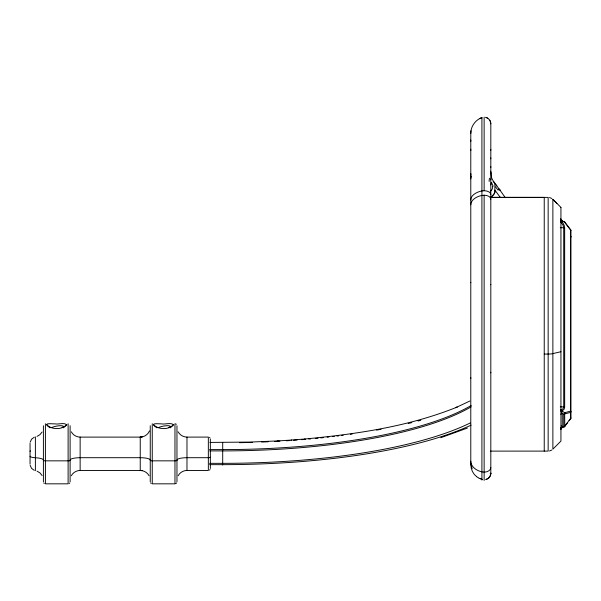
<?xml version="1.0" encoding="UTF-8"?>
<svg xmlns="http://www.w3.org/2000/svg" width="601" height="601" viewBox="0 0 601 601"><rect width="100%" height="100%" fill="white"/><g stroke="black" fill="none" stroke-linecap="round" stroke-linejoin="round"><path stroke-width="0.9" d="M560.936 429.377L560.936 429.407A20.134 8.151 1.2 0 1 560.44 429.512M560.936 428.851L560.966 428.295A1.773 1.555 -36.4 0 1 561.064 427.98L561.259 427.596L560.868 427.837M560.936 410.716L560.455 410.393M560.936 219.575L560.936 219.147M562.544 222.182L564.136 225.202L564.662 227.922L564.662 407.065L564.136 409.228L562.544 410.596A10.758 6.491 62.5 0 1 561.687 410.829A1.337 0.736 -57.5 0 1 561.507 411.467L561.552 411.602M50.086 427.814C41.514 422.27 51.656 424.021 54.556 423.848C58.237 424.749 64.082 422.165 66.741 424.787C61.88 429.933 51.611 429.82 46.773 424.749M156.929 427.814C148.477 422.465 158.048 423.93 160.963 423.833C164.862 424.719 170.556 422.255 173.606 424.712C168.851 429.978 158.446 429.813 153.616 424.749M470.981 130.785L470.786 133.309C470.741 126.383 475.429 119.907 481.912 117.563L481.912 118.059M30.148 442.291L31.552 439.203L34.295 437.205M149.491 430.917C148.004 434.613 144.195 437.1 140.236 437.115L80.136 437.107C76.507 437.085 72.984 435.034 71.301 431.811M71.301 475.752C72.984 472.529 76.507 470.47 80.136 470.448L140.236 470.448C143.857 470.463 147.38 472.536 149.071 475.752M178.144 475.752C179.834 472.529 183.358 470.47 186.979 470.448L208.344 470.47L208.344 437.085L186.979 437.107C183.358 437.085 179.834 435.034 178.144 431.811M42.115 432.006L39.951 434.651L37.037 436.409M560.936 219.478A1.337 1.262 0 0 0 561.507 220.507A1.337 0.871 -67.9 0 1 561.687 221.048L561.635 220.484A5.507 1.578 82.6 0 1 562.266 220.95L563.715 221.574A1.337 1.21 0 0 1 564.662 221.927L570.559 229.657A1.337 1.179 0 0 1 570.95 230.491L570.95 418.003A1.337 0.699 0 0 1 570.559 418.499L565.811 424.719M569.132 420.723L570.559 418.837A1.337 1.179 0 0 0 570.95 418.003M567.682 422.646L564.662 426.567A1.337 1.21 0 0 1 563.715 426.92L562.266 427.536A1.337 1.217 0 0 0 560.936 428.753M565.045 425.703L564.662 426.199A1.337 0.856 66.8 0 1 563.715 426.92L563.715 414.239A1.337 0.751 -58.5 0 0 564.662 412.692L570.559 411.129A1.337 0.699 0 0 1 570.95 411.625A1.337 1.097 0 0 1 570.559 412.399L570.597 418.551M69.776 482.941L69.228 483.489M176.626 482.941L175.725 483.677M210.012 469.584L209.456 470.132M561.604 425.568L561.221 426.004M63.436 427.814L66.779 424.569M170.286 427.814L173.621 424.569M560.943 411.587L561.507 411.467L561.507 410.491A2.149 1.172 49.1 0 0 561.244 410.573L560.936 410.513M551.861 449.999L549.457 450.998M469.854 401.017L455.716 407.681L457.158 407.065C408.672 426.657 356.318 434.155 304.557 439.03M479.568 118.645L481.912 117.563L481.912 480.071M564.294 426.364L564.79 426.492L564.662 413.931A1.337 1.059 76.2 0 0 564.662 412.692L561.687 410.829A1.337 1.044 80.4 0 0 561.507 410.491M564.106 426.44L563.362 426.755M562.806 426.988L562.063 427.296M467.42 428.062L440.781 437.708M560.936 351.713L552.875 353.606A6.679 1.57 0 0 1 548.15 354.064L544.236 354.064M140.236 437.115L142.189 436.919L140.236 437.107L140.236 470.47L142.189 470.651L140.236 470.44M560.387 410.04L562.867 409.048L563.715 406.862L563.715 227.711L562.852 224.759L560.455 221.701M291.222 440.075L305.105 438.993M570.559 229.657L570.559 411.129A1.337 1.059 74.1 0 1 570.559 412.399L564.662 413.931A1.337 1.059 0 0 1 563.715 414.239L562.266 413.33A5.176 1.27 78.4 0 1 561.537 411.647M277.715 440.931L291.673 440.045M278.083 440.901L250.527 442.058L209.899 442.426M560.275 227.711L563.715 227.711A1.337 0.699 0 0 1 564.662 227.922M560.275 406.862L563.715 406.862A1.337 0.699 0 0 1 564.662 407.065M209.636 449.593L222.701 449.593A275.791 77.897 0 0 0 471.184 405.487M209.636 450.9L222.701 450.9A275.791 77.897 0 0 0 471.184 406.802M490.461 451.118L548.15 451.103L548.15 197.391L490.461 197.376L544.236 197.376L544.236 451.103M209.636 463.341L222.701 463.341A285.806 80.729 0 0 0 470.222 422.976M209.636 464.656L222.701 464.656A290.486 82.052 0 0 0 471.109 425.14M564.662 221.927L561.687 221.048A10.758 6.491 62.5 0 1 562.544 222.182M485.443 117.308C488.478 117.909 490.837 120.756 490.814 123.859L490.814 473.776M549.457 197.504L551.861 198.495M481.859 479.305L481.912 479.32A6.679 6.491 0 0 0 482.378 479.463M481.07 479.035L480.176 478.689M479.763 478.509L478.959 478.126M37.037 471.146L39.951 472.912L42.115 475.549M34.295 470.35L31.552 468.352L30.148 465.272M175.725 423.885L176.371 424.314M486.697 117.691L487.847 118.314M478.569 477.915L477.074 476.991M560.515 220.454L561.259 220.898L561.064 220.514A1.773 1.54 38.3 0 1 560.973 220.199L560.936 219.913M476.721 476.736L474.204 474.332L472.326 471.342L471.184 467.848L470.786 463.889L472.146 468.72M151.144 483.489L150.588 482.941M44.294 483.489L43.745 482.941M209.456 437.423L210.012 437.979M560.936 207.405L560.936 441.089L552.875 449.157L552.875 199.344L560.936 207.383M552.875 199.344L556.902 203.454M561.627 427.356L561.507 427.987A1.337 1.262 0 0 0 560.936 429.016M493.691 181.667L500.107 190.329A225.247 28.059 58.7 0 1 505.313 197.699M489.695 120.155L490.311 121.312M491.49 176.702L490.814 171.736A6.679 4.357 0 0 0 490.769 171.202M490.814 123.896L490.686 122.559M481.912 479.32L481.912 479.35A6.679 6.491 0 0 0 482.641 479.56M562.266 427.536L562.266 413.33A1.337 1.052 0 0 0 560.936 414.382M484.136 117.172L484.136 190.72M484.136 195.197L484.136 480.447M470.786 133.294L470.786 463.769M222.701 442.404L222.701 463.341M222.701 464.656L222.701 465.061M210.35 439.091L210.35 468.464M186.979 437.085L186.979 470.47M176.964 425.733L176.964 481.822M174.959 423.735L174.959 483.828L152.256 483.828L152.256 423.735M150.25 425.733L150.25 481.822M80.136 437.085L80.136 470.47M70.114 425.733L70.114 481.822M68.116 423.735L68.116 483.828L45.406 483.828L45.406 423.735M43.407 425.733L43.407 481.822M35.391 436.882L35.391 470.673M30.05 443.425L30.05 464.13M150.25 460.058A10.014 2.351 0 0 0 140.236 457.699L80.136 457.699A10.014 2.351 0 0 0 70.114 460.058M176.964 460.058A10.014 2.351 0 0 1 186.979 457.699L208.344 457.699A2.006 0.473 0 0 0 210.35 457.233M158.454 427.612A6.656 1.54 -10.9 0 1 167.559 425.681A6.656 1.54 -10.9 0 1 168.881 427.619M51.603 427.612A6.656 1.54 -10.9 0 1 60.716 425.681A6.656 1.54 -10.9 0 1 62.038 427.619M176.964 460.374A2.006 0.473 0 0 1 174.959 460.839L152.256 460.839A2.006 0.473 0 0 1 150.25 460.374M70.114 460.374A2.006 0.473 0 0 1 68.116 460.839L45.406 460.839A2.006 0.473 0 0 1 43.407 460.374M43.407 460.058A10.014 2.351 0 0 0 35.391 457.752A6.679 1.57 0 0 1 30.05 456.212M30.05 451.343A6.679 1.57 0 0 1 30.358 450.878M420.76 420.287A285.806 80.729 0 0 1 418.026 421.016M411.82 422.608A285.806 80.729 0 0 1 408.229 423.495M381.049 429.287A285.806 80.729 0 0 1 376.572 430.113M352.186 434.05A285.806 80.729 0 0 1 350.368 434.313M343.201 435.289A285.806 80.729 0 0 1 341.436 435.515M338.776 435.853A285.806 80.729 0 0 1 336.996 436.078M334.321 436.401A285.806 80.729 0 0 1 332.526 436.611M328.927 437.032A285.806 80.729 0 0 1 327.124 437.227M323.496 437.626A285.806 80.729 0 0 1 320.761 437.911M318.019 438.189A285.806 80.729 0 0 1 315.262 438.46M310.649 438.895A285.806 80.729 0 0 1 308.801 439.061M305.173 439.376A285.806 80.729 0 0 1 301.604 439.677M297.127 440.03A285.806 80.729 0 0 1 293.528 440.293M289.922 440.548A285.806 80.729 0 0 1 286.301 440.788M279.946 441.179A285.806 80.729 0 0 1 274.469 441.48M268.054 441.788A285.806 80.729 0 0 1 261.623 442.058M252.39 442.374A285.806 80.729 0 0 1 239.431 442.674M470.959 177.025A36.383 30.666 9.5 0 1 470.816 174.448M470.786 174.448A16.7 12.32 0 0 1 470.831 173.501M470.831 177.31A16.693 12.651 0 0 1 470.786 176.356A36.774 30.696 8.1 0 0 470.861 178.925M481.01 479.012A6.679 2.156 -71 0 1 480.845 478.689M489.146 181.449A37.397 17.046 36 0 1 489.575 178.242M490.814 179.015A6.679 5.274 0 0 1 490.747 179.789M490.686 166.515A6.679 4.928 0 0 1 490.814 167.476M490.814 149.416A6.679 6.679 0 0 1 490.747 150.4M490.153 473.761A6.679 1.292 0 0 0 490.814 473.197A6.679 6.491 0 0 1 485.781 479.493M490.814 473.235A6.679 6.491 0 0 1 486.104 479.433M493.105 181.765A6.679 4.177 -37.1 0 1 494.878 183.343L494.878 190.066A6.679 3.876 -36.4 0 1 491.032 196.963A6.679 3.876 -36.4 0 0 494.863 190.051L499.544 196.414A6.679 3.756 -36.2 0 1 499.709 197.308M490.626 172.269A6.679 4.132 -4.6 0 1 490.882 173.268M493.706 181.66A36.068 25.64 -30.4 0 1 491.287 176.792M493.181 186.16A42.228 24.926 4.9 0 1 491.61 182.494M491.212 182.516A6.679 4.816 -12.1 0 1 490.739 184.898M498.161 190.179A29.569 12.426 31.3 0 1 495.547 186.806M492.519 186.257A6.679 4.62 -24.6 0 1 490.679 191.073M470.786 199.99A16.693 9.601 0 0 1 481.912 190.938A6.679 3.839 0 0 1 490.814 194.559M470.786 204.821A16.693 9.969 0 0 1 481.912 195.423A6.679 3.989 0 0 1 490.814 199.186M470.786 461.147A16.693 11.389 0 0 0 481.912 471.89A6.679 4.553 0 0 0 490.814 467.593M470.831 282.688A16.693 3.689 0 0 1 470.786 282.402M470.786 378.517A16.693 10.037 0 0 1 470.831 377.744M470.831 150.393A16.693 15.378 0 0 1 470.786 149.206M470.831 141.258A16.693 16.693 0 0 1 470.786 139.973M481.912 479.35A16.693 16.227 0 0 1 481.611 479.245M499.536 196.407A185.889 23.154 58.7 0 1 500.385 197.564M498.402 188.999A6.686 3.561 -35.6 0 1 500.107 190.329A6.686 3.982 -36.4 0 0 498.627 188.924M495.247 184.522A6.679 3.982 -36.6 0 1 496.854 185.979M490.739 372.237A6.679 4.019 0 0 1 490.814 372.838M490.814 284.491A6.679 1.48 0 0 1 490.747 284.709M490.814 157.905A6.679 6.153 0 0 1 490.747 158.807M560.448 410.205A23.574 14.717 1.5 0 1 560.891 410.37M560.448 219.019A23.582 9.541 -1.2 0 1 560.891 219.11M563.715 221.574A1.337 0.856 -66.8 0 1 564.662 222.295L570.559 229.995A1.337 0.699 0 0 1 570.95 230.491M570.627 236.155A1.337 1.097 0 0 1 570.95 236.869A1.337 0.699 0 0 1 570.665 237.297M570.657 236.366A1.337 1.059 -74.1 0 1 570.657 237.064M561.357 427.657A2.149 1.585 -69.8 0 1 561.582 427.288M562.266 427.476A5.176 1.48 -82.3 0 1 561.544 428.032L561.507 427.987A1.337 0.871 67.9 0 0 561.657 427.649M561.424 221.386A2.149 1.826 76.2 0 1 561.146 220.973M562.266 220.958A1.337 1.217 0 0 1 560.936 219.741"/></g></svg>
